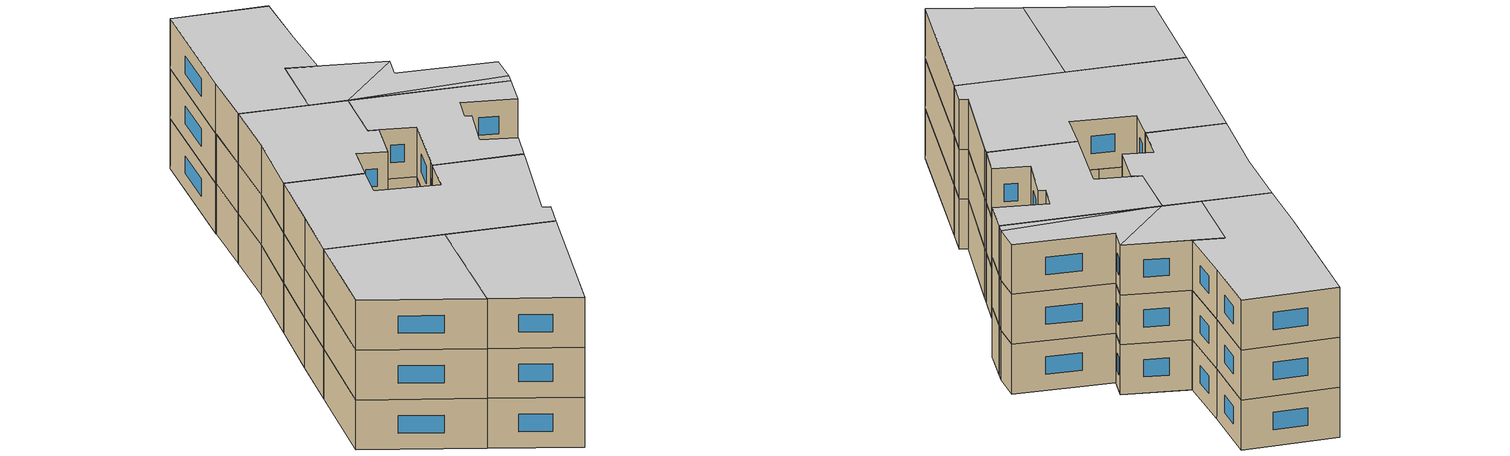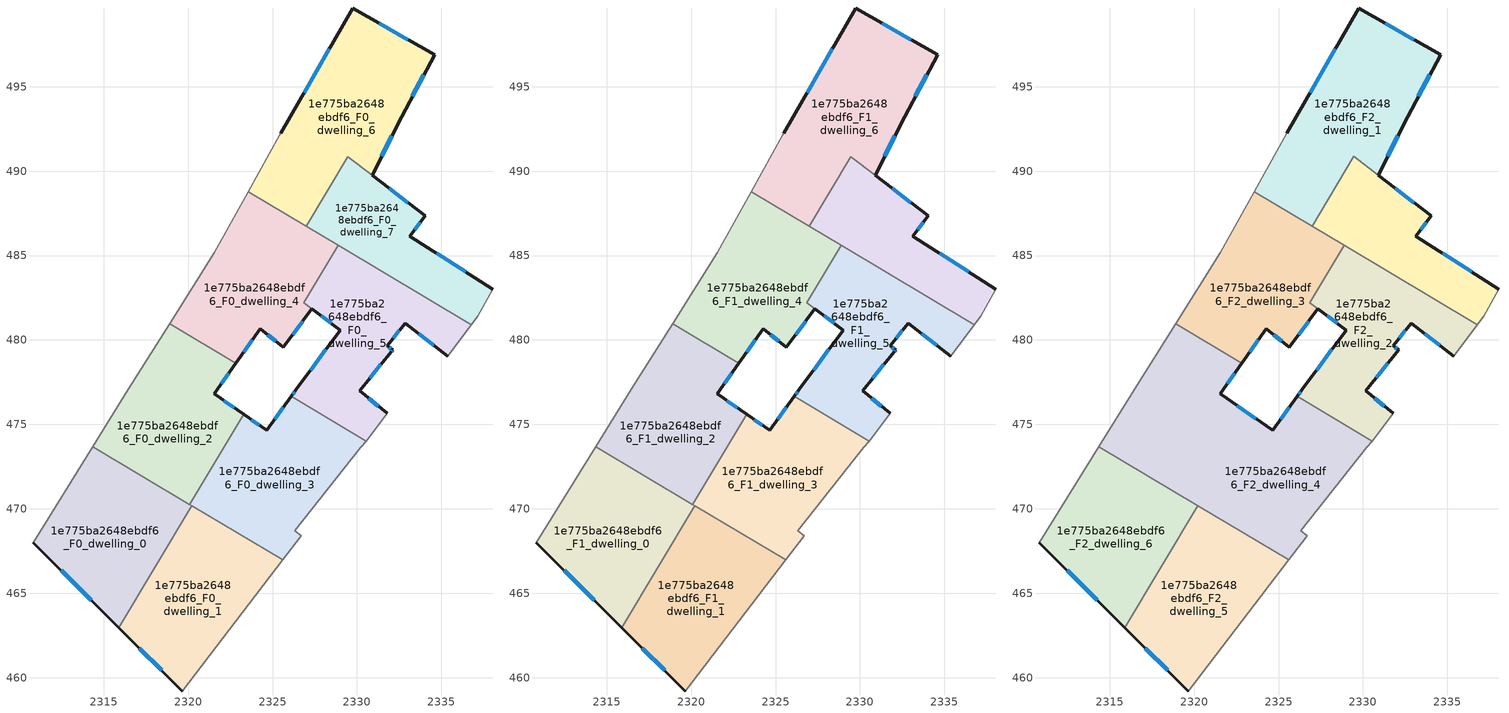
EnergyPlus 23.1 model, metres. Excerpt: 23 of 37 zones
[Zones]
1e775ba2648ebdf6_F0_dwelling_0
 floor ground (EU_floor_Construction): 2320.22,470.18 2315.9,462.94 2310.84,468 2314.36,473.68 z0
 wall outside (EU_wall_Construction): 2310.84,468 2315.9,462.94 z0:3
 wall adiabatic (EU_wall_Construction): 2314.36,473.68 2310.84,468 z0:3
 wall to 1e775ba2648ebdf6_F0_dwelling_1 (EU_wall_Construction): 2315.9,462.94 2320.22,470.18 z0:3
 wall to 1e775ba2648ebdf6_F0_dwelling_2 (EU_wall_Construction): 2320.1,470.25 2314.36,473.68 z0:3
 wall to 1e775ba2648ebdf6_F0_dwelling_3 (EU_wall_Construction): 2320.22,470.18 2320.1,470.25 z0:3
 window (EU_Window_Construction): 2312.48,466.35 2314.25,464.59 z0.98:2.02
1e775ba2648ebdf6_F0_dwelling_1
 floor ground (EU_floor_Construction): 2325.6,466.97 2319.64,459.21 2315.9,462.94 2320.22,470.18 z0
 wall outside (EU_wall_Construction): 2315.9,462.94 2319.64,459.21 z0:3
 wall adiabatic (EU_wall_Construction): 2319.64,459.21 2325.6,466.97 z0:3
 wall to 1e775ba2648ebdf6_F0_dwelling_3 (EU_wall_Construction): 2325.6,466.97 2320.22,470.18 z0:3
 window (EU_Window_Construction): 2317.11,461.73 2318.42,460.42 z0.98:2.02
1e775ba2648ebdf6_F0_dwelling_2
 floor ground (EU_floor_Construction): 2322.83,478.62 2321.56,476.81 2323.29,475.59 2320.1,470.25 2314.36,473.68 2316.46,477.08 2318.91,480.96 z0
 wall outside (EU_wall_Construction): 2323.29,475.59 2321.56,476.81 2322.83,478.62 z0:3
 wall adiabatic (EU_wall_Construction): 2318.91,480.96 2316.46,477.08 2314.36,473.68 z0:3
 wall to 1e775ba2648ebdf6_F0_dwelling_4 (EU_wall_Construction): 2322.83,478.62 2318.91,480.96 z0:3
 wall to 1e775ba2648ebdf6_F0_dwelling_3 (EU_wall_Construction): 2320.1,470.25 2323.29,475.59 z0:3
 window (EU_Window_Construction): 2321.97,477.4 2322.41,478.03 / 2322.73,475.99 2322.12,476.41 z0.98:2.02
1e775ba2648ebdf6_F0_dwelling_3
 floor ground (EU_floor_Construction): 2330.54,474.02 2330.24,473.64 2326.33,468.71 2326.7,468.41 2325.6,466.97 2320.1,470.25 2323.29,475.59 2324.65,474.65 2326.1,476.66 z0
 wall outside (EU_wall_Construction): 2326.1,476.66 2324.65,474.65 2323.29,475.59 z0:3
 wall adiabatic (EU_wall_Construction): 2325.6,466.97 2326.7,468.41 2326.33,468.71 2330.24,473.64 2330.54,474.02 z0:3
 wall to 1e775ba2648ebdf6_F0_dwelling_5 (EU_wall_Construction): 2330.53,474.02 2326.1,476.66 z0:3
 window (EU_Window_Construction): 2324.21,474.95 2323.73,475.29 / 2325.63,476.01 2325.12,475.3 z0.98:2.02
1e775ba2648ebdf6_F0_dwelling_4
 floor ground (EU_floor_Construction): 2328.88,485.61 2326.85,482.2 2327.33,481.85 2325.64,479.58 2324.26,480.67 2322.83,478.62 2318.91,480.96 2321.56,485.16 2323.57,488.78 z0
 wall outside (EU_wall_Construction): 2322.83,478.62 2324.26,480.67 2325.64,479.58 2327.33,481.85 z0:3
 wall adiabatic (EU_wall_Construction): 2323.57,488.78 2321.56,485.16 2318.91,480.96 z0:3
 wall to 1e775ba2648ebdf6_F0_dwelling_6 (EU_wall_Construction): 2326.99,486.74 2323.57,488.78 z0:3
 wall to 1e775ba2648ebdf6_F0_dwelling_5 (EU_wall_Construction): 2326.85,482.21 2328.88,485.61 / 2327.33,481.85 2326.85,482.2 z0:3
 wall to 1e775ba2648ebdf6_F0_dwelling_7 (EU_wall_Construction): 2328.88,485.61 2326.99,486.74 z0:3
 window (EU_Window_Construction): 2323.29,479.28 2323.79,480 / 2326.19,480.31 2326.78,481.11 / 2324.71,480.31 2325.19,479.93 z0.98:2.02
1e775ba2648ebdf6_F0_dwelling_5
 floor ground (EU_floor_Construction): 2336.77,480.9 2335.37,479.04 2332.85,481.01 2331.8,479.66 2332.11,479.42 2332.02,479.31 2330.16,476.99 2331.81,475.65 2330.53,474.02 2326.1,476.66 2326.4,477.08 2329.01,480.59 2326.85,482.21 2328.88,485.61 z0
 wall outside (EU_wall_Construction): 2331.81,475.65 2330.16,476.99 2332.02,479.31 2332.11,479.42 2331.8,479.66 2332.85,481.01 2335.37,479.04 / 2327.33,481.85 2329.01,480.59 2326.4,477.08 2326.1,476.66 z0:3
 wall adiabatic (EU_wall_Construction): 2330.54,474.02 2331.81,475.65 / 2335.37,479.04 2336.77,480.9 z0:3
 wall to 1e775ba2648ebdf6_F0_dwelling_7 (EU_wall_Construction): 2336.77,480.9 2328.88,485.61 z0:3
 window (EU_Window_Construction): 2332.05,479.34 2332.08,479.38 / 2330.76,477.74 2331.42,478.55 / 2331.27,476.08 2330.69,476.55 / 2326.3,476.94 2326.2,476.8 / 2328.16,479.44 2327.25,478.22 / 2333.67,480.37 2334.55,479.68 / 2332.14,480.1 2332.51,480.57 / 2332.01,479.49 2331.9,479.58 / 2327.88,481.44 2328.46,481 z0.98:2.02
1e775ba2648ebdf6_F0_dwelling_6
 floor ground (EU_floor_Construction): 2334.6,496.9 2332.64,493.24 2330.9,489.77 2329.46,490.87 2326.99,486.74 2323.57,488.78 2325.44,492.16 2325.49,492.25 2329.75,499.67 z0
 wall outside (EU_wall_Construction): 2330.9,489.77 2332.64,493.24 2334.6,496.9 2329.75,499.67 2325.49,492.25 z0:3
 wall adiabatic (EU_wall_Construction): 2325.49,492.25 2325.44,492.16 2323.57,488.78 z0:3
 wall to 1e775ba2648ebdf6_F0_dwelling_7 (EU_wall_Construction): 2326.99,486.74 2329.46,490.87 2330.9,489.77 z0:3
 window (EU_Window_Construction): 2328.36,497.25 2326.87,494.66 / 2333.02,497.8 2331.33,498.77 / 2333.28,494.43 2333.96,495.71 / 2331.46,490.9 2332.07,492.11 z0.98:2.02
1e775ba2648ebdf6_F0_dwelling_7
 floor ground (EU_floor_Construction): 2337.16,481.42 2336.77,480.9 2328.88,485.61 z0; 2334.04,487.36 2333.12,486.15 2338.03,483.02 2337.16,481.42 2328.88,485.61 2326.99,486.74 2329.46,490.87 z0
 wall outside (EU_wall_Construction): 2338.03,483.02 2333.12,486.15 2334.04,487.36 2330.9,489.77 z0:3
 wall adiabatic (EU_wall_Construction): 2336.77,480.9 2337.16,481.42 2338.03,483.02 z0:3
 window (EU_Window_Construction): 2333.42,486.54 2333.74,486.96 / 2336.43,484.03 2334.71,485.13 / 2333.02,488.14 2331.92,488.98 z0.98:2.02
 ceiling adiabatic (EU_floor_Construction): 2336.77,480.9 2337.16,481.42 2328.88,485.61 z3
1e775ba2648ebdf6_F1_dwelling_0
 floor to 1e775ba2648ebdf6_F0_dwelling_0 (EU_floor_Construction): 2320.22,470.18 2315.9,462.94 2310.84,468 2314.36,473.68 z3
 wall outside (EU_wall_Construction): 2310.84,468 2315.9,462.94 z3:6
 wall adiabatic (EU_wall_Construction): 2314.36,473.68 2310.84,468 z3:6
 wall to 1e775ba2648ebdf6_F1_dwelling_1 (EU_wall_Construction): 2315.9,462.94 2320.22,470.18 z3:6
 wall to 1e775ba2648ebdf6_F1_dwelling_2 (EU_wall_Construction): 2320.1,470.25 2314.36,473.68 z3:6
 wall to 1e775ba2648ebdf6_F1_dwelling_3 (EU_wall_Construction): 2320.22,470.18 2320.1,470.25 z3:6
 window (EU_Window_Construction): 2312.48,466.35 2314.25,464.59 z3.98:5.02
1e775ba2648ebdf6_F1_dwelling_1
 floor to 1e775ba2648ebdf6_F0_dwelling_1 (EU_floor_Construction): 2325.6,466.97 2319.64,459.21 2315.9,462.94 2320.22,470.18 z3
 wall outside (EU_wall_Construction): 2315.9,462.94 2319.64,459.21 z3:6
 wall adiabatic (EU_wall_Construction): 2319.64,459.21 2325.6,466.97 z3:6
 wall to 1e775ba2648ebdf6_F1_dwelling_3 (EU_wall_Construction): 2325.6,466.97 2320.22,470.18 z3:6
 window (EU_Window_Construction): 2317.11,461.73 2318.42,460.42 z3.98:5.02
1e775ba2648ebdf6_F1_dwelling_2
 floor to 1e775ba2648ebdf6_F0_dwelling_2 (EU_floor_Construction): 2322.83,478.62 2321.56,476.81 2323.29,475.59 2320.1,470.25 2314.36,473.68 2316.46,477.08 2318.91,480.96 z3
 wall outside (EU_wall_Construction): 2323.29,475.59 2321.56,476.81 2322.83,478.62 z3:6
 wall adiabatic (EU_wall_Construction): 2318.91,480.96 2316.46,477.08 2314.36,473.68 z3:6
 wall to 1e775ba2648ebdf6_F1_dwelling_4 (EU_wall_Construction): 2322.83,478.62 2318.91,480.96 z3:6
 wall to 1e775ba2648ebdf6_F1_dwelling_3 (EU_wall_Construction): 2320.1,470.25 2323.29,475.59 z3:6
 window (EU_Window_Construction): 2321.97,477.4 2322.41,478.03 / 2322.73,475.99 2322.12,476.41 z3.98:5.02
1e775ba2648ebdf6_F1_dwelling_3
 floor to 1e775ba2648ebdf6_F0_dwelling_3 (EU_floor_Construction): 2330.53,474.02 2330.24,473.64 2326.33,468.71 2326.7,468.41 2325.6,466.97 2320.1,470.25 2323.29,475.59 2324.65,474.65 2326.1,476.66 z3
 wall outside (EU_wall_Construction): 2326.1,476.66 2324.65,474.65 2323.29,475.59 z3:6
 wall adiabatic (EU_wall_Construction): 2325.6,466.97 2326.7,468.41 2326.33,468.71 2330.24,473.64 2330.54,474.02 z3:6
 wall to 1e775ba2648ebdf6_F1_dwelling_5 (EU_wall_Construction): 2330.53,474.02 2326.1,476.66 z3:6
 window (EU_Window_Construction): 2324.21,474.95 2323.73,475.29 / 2325.63,476.01 2325.12,475.3 z3.98:5.02
1e775ba2648ebdf6_F1_dwelling_4
 floor to 1e775ba2648ebdf6_F0_dwelling_4 (EU_floor_Construction): 2328.88,485.61 2326.85,482.21 2327.33,481.85 2325.64,479.58 2324.26,480.67 2322.83,478.62 2318.91,480.96 2321.56,485.16 2323.57,488.78 z3
 wall outside (EU_wall_Construction): 2322.83,478.62 2324.26,480.67 2325.64,479.58 2327.33,481.85 z3:6
 wall adiabatic (EU_wall_Construction): 2323.57,488.78 2321.56,485.16 2318.91,480.96 z3:6
 wall to 1e775ba2648ebdf6_F1_dwelling_6 (EU_wall_Construction): 2326.99,486.74 2323.57,488.78 z3:6
 wall to 1e775ba2648ebdf6_F1_dwelling_5 (EU_wall_Construction): 2326.85,482.21 2328.88,485.61 / 2327.33,481.85 2326.85,482.2 z3:6
 wall to 1e775ba2648ebdf6_F1_dwelling_7 (EU_wall_Construction): 2328.88,485.61 2326.99,486.74 z3:6
 window (EU_Window_Construction): 2323.29,479.28 2323.79,480 / 2326.19,480.31 2326.78,481.11 / 2324.71,480.31 2325.19,479.93 z3.98:5.02
1e775ba2648ebdf6_F1_dwelling_5
 floor to 1e775ba2648ebdf6_F0_dwelling_5 (EU_floor_Construction): 2336.77,480.9 2335.37,479.04 2332.85,481.01 2331.8,479.66 2332.11,479.42 2332.02,479.31 2330.16,476.99 2331.81,475.65 2330.53,474.02 2326.1,476.66 2326.4,477.08 2329.01,480.59 2326.85,482.21 2328.88,485.61 z3
 wall outside (EU_wall_Construction): 2331.81,475.65 2330.16,476.99 2332.02,479.31 2332.11,479.42 2331.8,479.66 2332.85,481.01 2335.37,479.04 / 2327.33,481.85 2329.01,480.59 2326.4,477.08 2326.1,476.66 z3:6
 wall adiabatic (EU_wall_Construction): 2330.54,474.02 2331.81,475.65 / 2335.37,479.04 2336.77,480.9 z3:6
 wall to 1e775ba2648ebdf6_F1_dwelling_7 (EU_wall_Construction): 2336.77,480.9 2328.88,485.61 z3:6
 window (EU_Window_Construction): 2332.05,479.34 2332.08,479.38 / 2330.76,477.74 2331.42,478.55 / 2331.27,476.08 2330.69,476.55 / 2326.3,476.94 2326.2,476.8 / 2328.16,479.44 2327.25,478.22 / 2333.67,480.37 2334.55,479.68 / 2332.14,480.1 2332.51,480.57 / 2332.01,479.49 2331.9,479.58 / 2327.88,481.44 2328.46,481 z3.98:5.02
1e775ba2648ebdf6_F1_dwelling_6
 floor to 1e775ba2648ebdf6_F0_dwelling_6 (EU_floor_Construction): 2334.6,496.9 2332.64,493.24 2330.9,489.77 2329.46,490.87 2326.99,486.74 2323.57,488.78 2325.44,492.16 2325.49,492.25 2329.75,499.67 z3
 wall outside (EU_wall_Construction): 2330.9,489.77 2332.64,493.24 2334.6,496.9 2329.75,499.67 2325.49,492.25 z3:6
 wall adiabatic (EU_wall_Construction): 2325.49,492.25 2325.44,492.16 2323.57,488.78 z3:6
 wall to 1e775ba2648ebdf6_F1_dwelling_7 (EU_wall_Construction): 2326.99,486.74 2329.46,490.87 2330.9,489.77 z3:6
 window (EU_Window_Construction): 2328.36,497.25 2326.87,494.66 / 2333.02,497.8 2331.33,498.77 / 2333.28,494.43 2333.96,495.71 / 2331.46,490.9 2332.07,492.11 z3.98:5.02
1e775ba2648ebdf6_F1_dwelling_7
 floor to 1e775ba2648ebdf6_F0_dwelling_7 (EU_floor_Construction): 2334.04,487.36 2328.88,485.61 2326.99,486.74 2329.46,490.87 z3; 2334.04,487.36 2333.12,486.15 2338.03,483.02 2337.16,481.42 2328.88,485.61 z3
 floor adiabatic (EU_floor_Construction): 2337.16,481.42 2336.77,480.9 2328.88,485.61 z3
 wall outside (EU_wall_Construction): 2338.03,483.02 2333.12,486.15 2334.04,487.36 2330.9,489.77 z3:6
 wall adiabatic (EU_wall_Construction): 2336.77,480.9 2337.16,481.42 2338.03,483.02 z3:6
 window (EU_Window_Construction): 2333.42,486.54 2333.74,486.96 / 2336.43,484.03 2334.71,485.13 / 2333.02,488.14 2331.92,488.98 z3.98:5.02
1e775ba2648ebdf6_F2_dwelling_0
 floor to 1e775ba2648ebdf6_F1_dwelling_7 (EU_floor_Construction): 2334.04,487.36 2333.12,486.15 2338.03,483.02 2337.16,481.42 2328.88,485.61 z6; 2337.16,481.42 2336.77,480.9 2328.88,485.61 z6; 2334.04,487.36 2328.88,485.61 2326.99,486.74 2329.46,490.87 z6
 wall outside (EU_wall_Construction): 2338.03,483.02 2333.12,486.15 2334.04,487.36 2330.9,489.77 z6:9
 wall adiabatic (EU_wall_Construction): 2336.77,480.9 2337.16,481.42 2338.03,483.02 z6:9
 wall to 1e775ba2648ebdf6_F2_dwelling_1 (EU_wall_Construction): 2330.9,489.77 2329.46,490.87 2326.99,486.74 z6:9
 wall to 1e775ba2648ebdf6_F2_dwelling_2 (EU_wall_Construction): 2328.88,485.61 2336.77,480.9 z6:9
 wall to 1e775ba2648ebdf6_F2_dwelling_3 (EU_wall_Construction): 2326.99,486.74 2328.88,485.61 z6:9
 window (EU_Window_Construction): 2333.42,486.54 2333.74,486.96 / 2336.43,484.03 2334.71,485.13 / 2333.02,488.14 2331.92,488.98 z6.98:8.02
 ceiling to 1e775ba2648ebdf6_F3_dwelling_0 (EU_floor_Construction): 2334.04,487.36 2329.46,490.87 2326.99,486.74 2328.88,485.61 z9; 2336.77,480.9 2337.16,481.42 2328.88,485.61 z9; 2337.16,481.42 2338.03,483.02 2333.12,486.15 2334.04,487.36 2328.88,485.61 z9
1e775ba2648ebdf6_F2_dwelling_1
 floor to 1e775ba2648ebdf6_F1_dwelling_6 (EU_floor_Construction): 2334.6,496.9 2332.64,493.24 2330.9,489.77 2329.46,490.87 2326.99,486.74 2323.57,488.78 2325.49,492.25 2329.75,499.67 z6
 wall outside (EU_wall_Construction): 2330.9,489.77 2332.64,493.24 2334.6,496.9 2329.75,499.67 2325.49,492.25 z6:9
 wall adiabatic (EU_wall_Construction): 2325.49,492.25 2323.57,488.78 z6:9
 wall to 1e775ba2648ebdf6_F2_dwelling_3 (EU_wall_Construction): 2323.57,488.78 2326.99,486.74 z6:9
 window (EU_Window_Construction): 2328.36,497.25 2326.87,494.66 / 2333.02,497.8 2331.33,498.77 / 2333.28,494.43 2333.96,495.71 / 2331.46,490.9 2332.07,492.11 z6.98:8.02
 ceiling to 1e775ba2648ebdf6_F3_dwelling_1 (EU_floor_Construction): 2330.9,489.77 2332.64,493.24 2334.6,496.9 2329.75,499.67 2325.49,492.25 2323.57,488.78 2326.99,486.74 2329.46,490.87 z9
1e775ba2648ebdf6_F2_dwelling_2
 floor to 1e775ba2648ebdf6_F1_dwelling_5 (EU_floor_Construction): 2336.77,480.9 2335.37,479.04 2332.85,481.01 2331.8,479.66 2332.11,479.42 2332.02,479.31 2330.16,476.99 2331.81,475.65 2330.53,474.02 2326.1,476.66 2326.4,477.08 2329.01,480.59 2326.85,482.21 2328.88,485.61 z6
 wall outside (EU_wall_Construction): 2331.81,475.65 2330.16,476.99 2332.11,479.42 2331.8,479.66 2332.85,481.01 2335.37,479.04 / 2327.33,481.85 2329.01,480.59 2326.4,477.08 2326.1,476.66 z6:9
 wall adiabatic (EU_wall_Construction): 2330.54,474.02 2331.81,475.65 / 2335.37,479.04 2336.77,480.9 z6:9
 wall to 1e775ba2648ebdf6_F2_dwelling_4 (EU_wall_Construction): 2326.1,476.66 2330.53,474.02 z6:9
 wall to 1e775ba2648ebdf6_F2_dwelling_3 (EU_wall_Construction): 2328.88,485.61 2326.85,482.21 2327.33,481.85 z6:9
 window (EU_Window_Construction): 2330.79,477.78 2331.47,478.63 / 2331.27,476.08 2330.69,476.55 / 2326.3,476.94 2326.2,476.8 / 2328.16,479.44 2327.25,478.22 / 2333.67,480.37 2334.55,479.68 / 2332.14,480.1 2332.51,480.57 / 2332.01,479.49 2331.9,479.58 / 2327.88,481.44 2328.46,481 z6.98:8.02
 ceiling to 1e775ba2648ebdf6_F3_dwelling_2 (EU_floor_Construction): 2335.37,479.04 2336.77,480.9 2328.88,485.61 2326.85,482.21 2329.01,480.59 2326.4,477.08 2326.1,476.66 2330.53,474.02 2331.81,475.65 2330.16,476.99 2332.11,479.42 2331.8,479.66 2332.85,481.01 z9
1e775ba2648ebdf6_F2_dwelling_3
 floor to 1e775ba2648ebdf6_F1_dwelling_4 (EU_floor_Construction): 2328.88,485.61 2326.85,482.2 2327.33,481.85 2325.64,479.58 2324.26,480.67 2322.83,478.62 2318.91,480.96 2321.56,485.16 2323.57,488.78 z6
 wall outside (EU_wall_Construction): 2322.83,478.62 2324.26,480.67 2325.64,479.58 2327.33,481.85 z6:9
 wall adiabatic (EU_wall_Construction): 2323.57,488.78 2321.56,485.16 2318.91,480.96 z6:9
 wall to 1e775ba2648ebdf6_F2_dwelling_4 (EU_wall_Construction): 2318.91,480.96 2322.83,478.62 z6:9
 window (EU_Window_Construction): 2323.29,479.28 2323.79,480 / 2326.19,480.31 2326.78,481.11 / 2324.71,480.31 2325.19,479.93 z6.98:8.02
 ceiling to 1e775ba2648ebdf6_F3_dwelling_3 (EU_floor_Construction): 2325.64,479.58 2327.33,481.85 2326.85,482.2 2328.88,485.61 2323.57,488.78 2321.56,485.16 2318.91,480.96 2322.83,478.62 2324.26,480.67 z9
1e775ba2648ebdf6_F2_dwelling_4
 floor to 1e775ba2648ebdf6_F1_dwelling_2 (EU_floor_Construction): 2322.83,478.62 2321.56,476.81 2323.29,475.59 2320.1,470.25 2314.36,473.68 2316.44,477.05 2318.91,480.96 z6
 floor to 1e775ba2648ebdf6_F1_dwelling_3 (EU_floor_Construction): 2330.53,474.02 2330.24,473.64 2326.33,468.71 2326.7,468.41 2325.6,466.97 2320.1,470.25 2323.29,475.59 2324.65,474.65 2326.1,476.66 z6
 wall outside (EU_wall_Construction): 2326.1,476.66 2324.65,474.65 2321.56,476.81 2322.83,478.62 z6:9
 wall adiabatic (EU_wall_Construction): 2325.6,466.97 2326.7,468.41 2326.33,468.71 2330.24,473.64 2330.54,474.02 / 2318.91,480.96 2316.44,477.05 2314.36,473.68 z6:9
 wall to 1e775ba2648ebdf6_F2_dwelling_6 (EU_wall_Construction): 2314.36,473.68 2320.22,470.18 z6:9
 wall to 1e775ba2648ebdf6_F2_dwelling_5 (EU_wall_Construction): 2320.22,470.18 2325.6,466.97 z6:9
 window (EU_Window_Construction): 2323.64,475.35 2322.56,476.1 / 2325.63,476.01 2325.12,475.3 / 2321.97,477.4 2322.41,478.03 z6.98:8.02
 ceiling to 1e775ba2648ebdf6_F3_dwelling_4 (EU_floor_Construction): 2326.7,468.41 2326.33,468.71 2330.24,473.64 2330.53,474.02 2326.1,476.66 2324.65,474.65 2321.56,476.81 2322.83,478.62 2318.91,480.96 2316.44,477.05 2314.36,473.68 2325.6,466.97 z9
1e775ba2648ebdf6_F2_dwelling_5
 floor to 1e775ba2648ebdf6_F1_dwelling_1 (EU_floor_Construction): 2325.6,466.97 2319.64,459.21 2315.9,462.94 2320.22,470.18 z6
 wall outside (EU_wall_Construction): 2315.9,462.94 2319.64,459.21 z6:9
 wall adiabatic (EU_wall_Construction): 2319.64,459.21 2325.6,466.97 z6:9
 wall to 1e775ba2648ebdf6_F2_dwelling_6 (EU_wall_Construction): 2320.22,470.18 2315.9,462.94 z6:9
 window (EU_Window_Construction): 2317.11,461.73 2318.42,460.42 z6.98:8.02
 ceiling to 1e775ba2648ebdf6_F3_dwelling_5 (EU_floor_Construction): 2319.64,459.21 2325.6,466.97 2320.22,470.18 2315.9,462.94 z9
1e775ba2648ebdf6_F2_dwelling_6
 floor to 1e775ba2648ebdf6_F1_dwelling_0 (EU_floor_Construction): 2320.22,470.18 2315.9,462.94 2310.84,468 2314.36,473.68 z6
 wall outside (EU_wall_Construction): 2310.84,468 2315.9,462.94 z6:9
 wall adiabatic (EU_wall_Construction): 2314.36,473.68 2310.84,468 z6:9
 window (EU_Window_Construction): 2312.48,466.35 2314.25,464.59 z6.98:8.02
 ceiling to 1e775ba2648ebdf6_F3_dwelling_6 (EU_floor_Construction): 2315.9,462.94 2320.22,470.18 2314.36,473.68 2310.84,468 z9
[Building]
EU S2 Campaign: North Axis=0; Terrain=City; Solar Distribution=FullExterior
[Site:Location]
Bologna: Latitude=44.5; Longitude=11.25; Time Zone=1; Elevation=37
[SizingPeriod:WeatherFileDays]
AnnualSizingPeriod: Begin Month=1; Begin Day of Month=1; End Month=12; End Day of Month=31; Day of Week for Start Day=Monday; Use Weather File Daylight Saving Period=No; Use Weather File Rain and Snow Indicators=No
[MATERIAL]
EU_InternalMass_Material: Roughness=MediumRough; Thickness=0.1; Conductivity=1; Density=1800; Specific Heat=900; Thermal Absorptance=0.9; Solar Absorptance=0.7; Visible Absorptance=0.7
[MATERIAL:NOMASS] Roughness=MediumRough; Thermal Absorptance=0.9; Solar Absorptance=0.7; Visible Absorptance=0.7
Name | Thermal Resistance
EU_wall_NoMass | 0.905828
EU_floor_NoMass | 0.67114
[WINDOWMATERIAL:SIMPLEGLAZINGSYSTEM]
EU_Window_SimpleGlazing: UFactor=4.52486; Solar Heat Gain Coefficient=0.85; Visible Transmittance=0.85
[CONSTRUCTION]
EU_wall_Construction: EU_wall_NoMass
EU_floor_Construction: EU_floor_NoMass
EU_Window_Construction: EU_Window_SimpleGlazing
EU_InternalMass_Construction: EU_InternalMass_Material
[ZONE] Type=1; Multiplier=1; Ceiling Height=autocalculate; Floor Area=autocalculate; Part of Total Floor Area=Yes
Name | Volume
1e775ba2648ebdf6_F0_dwelling_0 | 156.206
1e775ba2648ebdf6_F1_dwelling_0; 1e775ba2648ebdf6_F2_dwelling_6 | 156.207
1e775ba2648ebdf6_F2_dwelling_0 | 119.984
1e775ba2648ebdf6_F0_dwelling_1 | 156.214
1e775ba2648ebdf6_F1_dwelling_1; 1e775ba2648ebdf6_F2_dwelling_5 | 156.215
1e775ba2648ebdf6_F2_dwelling_1 | 192.449
1e775ba2648ebdf6_F0_dwelling_2; 1e775ba2648ebdf6_F1_dwelling_2 | 156.217
1e775ba2648ebdf6_F2_dwelling_2; 1e775ba2648ebdf6_F0_dwelling_5; 1e775ba2648ebdf6_F1_dwelling_5 | 152.358
1e775ba2648ebdf6_F0_dwelling_3 | 156.242
1e775ba2648ebdf6_F1_dwelling_3 | 156.244
1e775ba2648ebdf6_F2_dwelling_3; 1e775ba2648ebdf6_F0_dwelling_4; 1e775ba2648ebdf6_F1_dwelling_4 | 160.052
1e775ba2648ebdf6_F2_dwelling_4 | 312.457
1e775ba2648ebdf6_F0_dwelling_6; 1e775ba2648ebdf6_F1_dwelling_6 | 192.456
1e775ba2648ebdf6_F0_dwelling_7; 1e775ba2648ebdf6_F1_dwelling_7 | 119.983
[INTERNALMASS] Construction=EU_InternalMass_Construction
Name | Zone or ZoneList | Surface Area
1e775ba2648ebdf6_F0_dwelling_0_EU_InternalMass | 1e775ba2648ebdf6_F0_dwelling_0 | 52.0708
1e775ba2648ebdf6_F0_dwelling_1_EU_InternalMass | 1e775ba2648ebdf6_F0_dwelling_1 | 52.0698
1e775ba2648ebdf6_F0_dwelling_2_EU_InternalMass | 1e775ba2648ebdf6_F0_dwelling_2 | 52.0721
1e775ba2648ebdf6_F0_dwelling_3_EU_InternalMass | 1e775ba2648ebdf6_F0_dwelling_3 | 52.0803
1e775ba2648ebdf6_F0_dwelling_4_EU_InternalMass | 1e775ba2648ebdf6_F0_dwelling_4 | 53.3559
1e775ba2648ebdf6_F0_dwelling_5_EU_InternalMass | 1e775ba2648ebdf6_F0_dwelling_5 | 50.7943
1e775ba2648ebdf6_F0_dwelling_6_EU_InternalMass | 1e775ba2648ebdf6_F0_dwelling_6 | 64.1532
1e775ba2648ebdf6_F0_dwelling_7_EU_InternalMass | 1e775ba2648ebdf6_F0_dwelling_7 | 39.9991
1e775ba2648ebdf6_F1_dwelling_0_EU_InternalMass | 1e775ba2648ebdf6_F1_dwelling_0 | 52.0708
1e775ba2648ebdf6_F1_dwelling_1_EU_InternalMass | 1e775ba2648ebdf6_F1_dwelling_1 | 52.0698
1e775ba2648ebdf6_F1_dwelling_2_EU_InternalMass | 1e775ba2648ebdf6_F1_dwelling_2 | 52.0721
1e775ba2648ebdf6_F1_dwelling_3_EU_InternalMass | 1e775ba2648ebdf6_F1_dwelling_3 | 52.0803
1e775ba2648ebdf6_F1_dwelling_4_EU_InternalMass | 1e775ba2648ebdf6_F1_dwelling_4 | 53.3559
1e775ba2648ebdf6_F1_dwelling_5_EU_InternalMass | 1e775ba2648ebdf6_F1_dwelling_5 | 50.7943
1e775ba2648ebdf6_F1_dwelling_6_EU_InternalMass | 1e775ba2648ebdf6_F1_dwelling_6 | 64.1532
1e775ba2648ebdf6_F1_dwelling_7_EU_InternalMass | 1e775ba2648ebdf6_F1_dwelling_7 | 39.9991
1e775ba2648ebdf6_F2_dwelling_0_EU_InternalMass | 1e775ba2648ebdf6_F2_dwelling_0 | 40.001
1e775ba2648ebdf6_F2_dwelling_1_EU_InternalMass | 1e775ba2648ebdf6_F2_dwelling_1 | 64.1509
1e775ba2648ebdf6_F2_dwelling_2_EU_InternalMass | 1e775ba2648ebdf6_F2_dwelling_2 | 50.7947
1e775ba2648ebdf6_F2_dwelling_3_EU_InternalMass | 1e775ba2648ebdf6_F2_dwelling_3 | 53.3555
1e775ba2648ebdf6_F2_dwelling_4_EU_InternalMass | 1e775ba2648ebdf6_F2_dwelling_4 | 104.152
1e775ba2648ebdf6_F2_dwelling_5_EU_InternalMass | 1e775ba2648ebdf6_F2_dwelling_5 | 52.0715
1e775ba2648ebdf6_F2_dwelling_6_EU_InternalMass | 1e775ba2648ebdf6_F2_dwelling_6 | 52.0689
[OTHEREQUIPMENT] Fuel Type=Electricity; Design Level Calculation Method=Watts/Area; Power per Zone Floor Area=1; Fraction Latent=0; Fraction Radiant=0; Fraction Lost=0; Carbon Dioxide Generation Rate=0; EndUse Subcategory=EU_Step8_InternalGains
Name | Zone or ZoneList or Space or SpaceList | Schedule
EU_Step8_InternalGain_1e775ba2648ebdf6_F0_dwelling_0_f000 | 1e775ba2648ebdf6_F0_dwelling_0 | EU_Step8_GainSchedule_1e775ba2648ebdf6_F0_dwelling_0_f000
EU_Step8_InternalGain_1e775ba2648ebdf6_F0_dwelling_1_f000 | 1e775ba2648ebdf6_F0_dwelling_1 | EU_Step8_GainSchedule_1e775ba2648ebdf6_F0_dwelling_1_f000
EU_Step8_InternalGain_1e775ba2648ebdf6_F0_dwelling_2_f000 | 1e775ba2648ebdf6_F0_dwelling_2 | EU_Step8_GainSchedule_1e775ba2648ebdf6_F0_dwelling_2_f000
EU_Step8_InternalGain_1e775ba2648ebdf6_F0_dwelling_3_f000 | 1e775ba2648ebdf6_F0_dwelling_3 | EU_Step8_GainSchedule_1e775ba2648ebdf6_F0_dwelling_3_f000
EU_Step8_InternalGain_1e775ba2648ebdf6_F0_dwelling_4_f000 | 1e775ba2648ebdf6_F0_dwelling_4 | EU_Step8_GainSchedule_1e775ba2648ebdf6_F0_dwelling_4_f000
EU_Step8_InternalGain_1e775ba2648ebdf6_F0_dwelling_5_f000 | 1e775ba2648ebdf6_F0_dwelling_5 | EU_Step8_GainSchedule_1e775ba2648ebdf6_F0_dwelling_5_f000
EU_Step8_InternalGain_1e775ba2648ebdf6_F0_dwelling_6_f000 | 1e775ba2648ebdf6_F0_dwelling_6 | EU_Step8_GainSchedule_1e775ba2648ebdf6_F0_dwelling_6_f000
EU_Step8_InternalGain_1e775ba2648ebdf6_F0_dwelling_7_f000 | 1e775ba2648ebdf6_F0_dwelling_7 | EU_Step8_GainSchedule_1e775ba2648ebdf6_F0_dwelling_7_f000
EU_Step8_InternalGain_1e775ba2648ebdf6_F1_dwelling_0_f000 | 1e775ba2648ebdf6_F1_dwelling_0 | EU_Step8_GainSchedule_1e775ba2648ebdf6_F1_dwelling_0_f000
EU_Step8_InternalGain_1e775ba2648ebdf6_F1_dwelling_1_f000 | 1e775ba2648ebdf6_F1_dwelling_1 | EU_Step8_GainSchedule_1e775ba2648ebdf6_F1_dwelling_1_f000
EU_Step8_InternalGain_1e775ba2648ebdf6_F1_dwelling_2_f000 | 1e775ba2648ebdf6_F1_dwelling_2 | EU_Step8_GainSchedule_1e775ba2648ebdf6_F1_dwelling_2_f000
EU_Step8_InternalGain_1e775ba2648ebdf6_F1_dwelling_3_f000 | 1e775ba2648ebdf6_F1_dwelling_3 | EU_Step8_GainSchedule_1e775ba2648ebdf6_F1_dwelling_3_f000
EU_Step8_InternalGain_1e775ba2648ebdf6_F1_dwelling_4_f000 | 1e775ba2648ebdf6_F1_dwelling_4 | EU_Step8_GainSchedule_1e775ba2648ebdf6_F1_dwelling_4_f000
EU_Step8_InternalGain_1e775ba2648ebdf6_F1_dwelling_5_f000 | 1e775ba2648ebdf6_F1_dwelling_5 | EU_Step8_GainSchedule_1e775ba2648ebdf6_F1_dwelling_5_f000
EU_Step8_InternalGain_1e775ba2648ebdf6_F1_dwelling_6_f000 | 1e775ba2648ebdf6_F1_dwelling_6 | EU_Step8_GainSchedule_1e775ba2648ebdf6_F1_dwelling_6_f000
EU_Step8_InternalGain_1e775ba2648ebdf6_F1_dwelling_7_f000 | 1e775ba2648ebdf6_F1_dwelling_7 | EU_Step8_GainSchedule_1e775ba2648ebdf6_F1_dwelling_7_f000
EU_Step8_InternalGain_1e775ba2648ebdf6_F2_dwelling_0_f000 | 1e775ba2648ebdf6_F2_dwelling_0 | EU_Step8_GainSchedule_1e775ba2648ebdf6_F2_dwelling_0_f000
EU_Step8_InternalGain_1e775ba2648ebdf6_F2_dwelling_1_f000 | 1e775ba2648ebdf6_F2_dwelling_1 | EU_Step8_GainSchedule_1e775ba2648ebdf6_F2_dwelling_1_f000
EU_Step8_InternalGain_1e775ba2648ebdf6_F2_dwelling_2_f000 | 1e775ba2648ebdf6_F2_dwelling_2 | EU_Step8_GainSchedule_1e775ba2648ebdf6_F2_dwelling_2_f000
EU_Step8_InternalGain_1e775ba2648ebdf6_F2_dwelling_3_f000 | 1e775ba2648ebdf6_F2_dwelling_3 | EU_Step8_GainSchedule_1e775ba2648ebdf6_F2_dwelling_3_f000
EU_Step8_InternalGain_1e775ba2648ebdf6_F2_dwelling_4_f000 | 1e775ba2648ebdf6_F2_dwelling_4 | EU_Step8_GainSchedule_1e775ba2648ebdf6_F2_dwelling_4_f000
EU_Step8_InternalGain_1e775ba2648ebdf6_F2_dwelling_5_f000 | 1e775ba2648ebdf6_F2_dwelling_5 | EU_Step8_GainSchedule_1e775ba2648ebdf6_F2_dwelling_5_f000
EU_Step8_InternalGain_1e775ba2648ebdf6_F2_dwelling_6_f000 | 1e775ba2648ebdf6_F2_dwelling_6 | EU_Step8_GainSchedule_1e775ba2648ebdf6_F2_dwelling_6_f000
[ZONEVENTILATION:DESIGNFLOWRATE] Schedule=EU_AlwaysOn; Design Flow Rate Calculation Method=AirChanges/Hour; Air Changes per Hour=0.73129; Ventilation Type=Natural; Fan Pressure Rise=0; Fan Total Efficiency=1; Constant Term Coefficient=1; Temperature Term Coefficient=0; Velocity Term Coefficient=0; Velocity Squared Term Coefficient=0; Minimum Indoor Temperature=-100; Maximum Indoor Temperature=100; Delta Temperature=-100; Minimum Outdoor Temperature=-100; Maximum Outdoor Temperature=100; Maximum Wind Speed=40
Name | Zone or ZoneList or Space or SpaceList
EU_ConstantAir_1e775ba2648ebdf6_F0_dwelling_0 | 1e775ba2648ebdf6_F0_dwelling_0
EU_ConstantAir_1e775ba2648ebdf6_F0_dwelling_1 | 1e775ba2648ebdf6_F0_dwelling_1
EU_ConstantAir_1e775ba2648ebdf6_F0_dwelling_2 | 1e775ba2648ebdf6_F0_dwelling_2
EU_ConstantAir_1e775ba2648ebdf6_F0_dwelling_3 | 1e775ba2648ebdf6_F0_dwelling_3
EU_ConstantAir_1e775ba2648ebdf6_F0_dwelling_4 | 1e775ba2648ebdf6_F0_dwelling_4
EU_ConstantAir_1e775ba2648ebdf6_F0_dwelling_5 | 1e775ba2648ebdf6_F0_dwelling_5
EU_ConstantAir_1e775ba2648ebdf6_F0_dwelling_6 | 1e775ba2648ebdf6_F0_dwelling_6
EU_ConstantAir_1e775ba2648ebdf6_F0_dwelling_7 | 1e775ba2648ebdf6_F0_dwelling_7
EU_ConstantAir_1e775ba2648ebdf6_F1_dwelling_0 | 1e775ba2648ebdf6_F1_dwelling_0
EU_ConstantAir_1e775ba2648ebdf6_F1_dwelling_1 | 1e775ba2648ebdf6_F1_dwelling_1
EU_ConstantAir_1e775ba2648ebdf6_F1_dwelling_2 | 1e775ba2648ebdf6_F1_dwelling_2
EU_ConstantAir_1e775ba2648ebdf6_F1_dwelling_3 | 1e775ba2648ebdf6_F1_dwelling_3
EU_ConstantAir_1e775ba2648ebdf6_F1_dwelling_4 | 1e775ba2648ebdf6_F1_dwelling_4
EU_ConstantAir_1e775ba2648ebdf6_F1_dwelling_5 | 1e775ba2648ebdf6_F1_dwelling_5
EU_ConstantAir_1e775ba2648ebdf6_F1_dwelling_6 | 1e775ba2648ebdf6_F1_dwelling_6
EU_ConstantAir_1e775ba2648ebdf6_F1_dwelling_7 | 1e775ba2648ebdf6_F1_dwelling_7
EU_ConstantAir_1e775ba2648ebdf6_F2_dwelling_0 | 1e775ba2648ebdf6_F2_dwelling_0
EU_ConstantAir_1e775ba2648ebdf6_F2_dwelling_1 | 1e775ba2648ebdf6_F2_dwelling_1
EU_ConstantAir_1e775ba2648ebdf6_F2_dwelling_2 | 1e775ba2648ebdf6_F2_dwelling_2
EU_ConstantAir_1e775ba2648ebdf6_F2_dwelling_3 | 1e775ba2648ebdf6_F2_dwelling_3
EU_ConstantAir_1e775ba2648ebdf6_F2_dwelling_4 | 1e775ba2648ebdf6_F2_dwelling_4
EU_ConstantAir_1e775ba2648ebdf6_F2_dwelling_5 | 1e775ba2648ebdf6_F2_dwelling_5
EU_ConstantAir_1e775ba2648ebdf6_F2_dwelling_6 | 1e775ba2648ebdf6_F2_dwelling_6
[HVACTEMPLATE:THERMOSTAT] Constant Heating Setpoint=20; Constant Cooling Setpoint=50
EU_HeatOnly_1e775ba2648ebdf6_F0_dwelling_0; EU_HeatOnly_1e775ba2648ebdf6_F0_dwelling_1; EU_HeatOnly_1e775ba2648ebdf6_F0_dwelling_2; EU_HeatOnly_1e775ba2648ebdf6_F0_dwelling_3; EU_HeatOnly_1e775ba2648ebdf6_F0_dwelling_4; EU_HeatOnly_1e775ba2648ebdf6_F0_dwelling_5; EU_HeatOnly_1e775ba2648ebdf6_F0_dwelling_6; EU_HeatOnly_1e775ba2648ebdf6_F0_dwelling_7; EU_HeatOnly_1e775ba2648ebdf6_F1_dwelling_0; EU_HeatOnly_1e775ba2648ebdf6_F1_dwelling_1; EU_HeatOnly_1e775ba2648ebdf6_F1_dwelling_2; EU_HeatOnly_1e775ba2648ebdf6_F1_dwelling_3; EU_HeatOnly_1e775ba2648ebdf6_F1_dwelling_4; EU_HeatOnly_1e775ba2648ebdf6_F1_dwelling_5; EU_HeatOnly_1e775ba2648ebdf6_F1_dwelling_6; EU_HeatOnly_1e775ba2648ebdf6_F1_dwelling_7; EU_HeatOnly_1e775ba2648ebdf6_F2_dwelling_0; EU_HeatOnly_1e775ba2648ebdf6_F2_dwelling_1; EU_HeatOnly_1e775ba2648ebdf6_F2_dwelling_2; EU_HeatOnly_1e775ba2648ebdf6_F2_dwelling_3; EU_HeatOnly_1e775ba2648ebdf6_F2_dwelling_4; EU_HeatOnly_1e775ba2648ebdf6_F2_dwelling_5; EU_HeatOnly_1e775ba2648ebdf6_F2_dwelling_6; EU_HeatOnly_1e775ba2648ebdf6_F3_dwelling_0; EU_HeatOnly_1e775ba2648ebdf6_F3_dwelling_1; EU_HeatOnly_1e775ba2648ebdf6_F3_dwelling_2; EU_HeatOnly_1e775ba2648ebdf6_F3_dwelling_3; EU_HeatOnly_1e775ba2648ebdf6_F3_dwelling_4; EU_HeatOnly_1e775ba2648ebdf6_F3_dwelling_5; EU_HeatOnly_1e775ba2648ebdf6_F3_dwelling_6; EU_HeatOnly_1e775ba2648ebdf6_F4_dwelling_0; EU_HeatOnly_1e775ba2648ebdf6_F4_dwelling_1; EU_HeatOnly_1e775ba2648ebdf6_F4_dwelling_2; EU_HeatOnly_1e775ba2648ebdf6_F4_dwelling_3; EU_HeatOnly_1e775ba2648ebdf6_F4_dwelling_4; EU_HeatOnly_1e775ba2648ebdf6_F4_dwelling_5; EU_HeatOnly_1e775ba2648ebdf6_F4_dwelling_6
[HVACTEMPLATE:ZONE:IDEALLOADSAIRSYSTEM] System Availability Schedule=EU_AlwaysOn; Maximum Heating Supply Air Temperature=50; Minimum Cooling Supply Air Temperature=13; Maximum Heating Supply Air Humidity Ratio=0.0156; Minimum Cooling Supply Air Humidity Ratio=0.0077; Heating Limit=NoLimit; Cooling Limit=NoLimit; Heating Availability Schedule=EU_AlwaysOn; Cooling Availability Schedule=EU_CoolingOff; Dehumidification Control Type=ConstantSensibleHeatRatio; Cooling Sensible Heat Ratio=0.7; Dehumidification Setpoint=60; Humidification Control Type=None; Humidification Setpoint=30; Outdoor Air Method=None; Outdoor Air Flow Rate per Person=0.00944; Outdoor Air Flow Rate per Zone Floor Area=0; Outdoor Air Flow Rate per Zone=0; Demand Controlled Ventilation Type=None; Outdoor Air Economizer Type=NoEconomizer; Heat Recovery Type=None; Sensible Heat Recovery Effectiveness=0.7; Latent Heat Recovery Effectiveness=0.65
Name | Template Thermostat
1e775ba2648ebdf6_F0_dwelling_0 | EU_HeatOnly_1e775ba2648ebdf6_F0_dwelling_0
1e775ba2648ebdf6_F0_dwelling_1 | EU_HeatOnly_1e775ba2648ebdf6_F0_dwelling_1
1e775ba2648ebdf6_F0_dwelling_2 | EU_HeatOnly_1e775ba2648ebdf6_F0_dwelling_2
1e775ba2648ebdf6_F0_dwelling_3 | EU_HeatOnly_1e775ba2648ebdf6_F0_dwelling_3
1e775ba2648ebdf6_F0_dwelling_4 | EU_HeatOnly_1e775ba2648ebdf6_F0_dwelling_4
1e775ba2648ebdf6_F0_dwelling_5 | EU_HeatOnly_1e775ba2648ebdf6_F0_dwelling_5
1e775ba2648ebdf6_F0_dwelling_6 | EU_HeatOnly_1e775ba2648ebdf6_F0_dwelling_6
1e775ba2648ebdf6_F0_dwelling_7 | EU_HeatOnly_1e775ba2648ebdf6_F0_dwelling_7
1e775ba2648ebdf6_F1_dwelling_0 | EU_HeatOnly_1e775ba2648ebdf6_F1_dwelling_0
1e775ba2648ebdf6_F1_dwelling_1 | EU_HeatOnly_1e775ba2648ebdf6_F1_dwelling_1
1e775ba2648ebdf6_F1_dwelling_2 | EU_HeatOnly_1e775ba2648ebdf6_F1_dwelling_2
1e775ba2648ebdf6_F1_dwelling_3 | EU_HeatOnly_1e775ba2648ebdf6_F1_dwelling_3
1e775ba2648ebdf6_F1_dwelling_4 | EU_HeatOnly_1e775ba2648ebdf6_F1_dwelling_4
1e775ba2648ebdf6_F1_dwelling_5 | EU_HeatOnly_1e775ba2648ebdf6_F1_dwelling_5
1e775ba2648ebdf6_F1_dwelling_6 | EU_HeatOnly_1e775ba2648ebdf6_F1_dwelling_6
1e775ba2648ebdf6_F1_dwelling_7 | EU_HeatOnly_1e775ba2648ebdf6_F1_dwelling_7
1e775ba2648ebdf6_F2_dwelling_0 | EU_HeatOnly_1e775ba2648ebdf6_F2_dwelling_0
1e775ba2648ebdf6_F2_dwelling_1 | EU_HeatOnly_1e775ba2648ebdf6_F2_dwelling_1
1e775ba2648ebdf6_F2_dwelling_2 | EU_HeatOnly_1e775ba2648ebdf6_F2_dwelling_2
1e775ba2648ebdf6_F2_dwelling_3 | EU_HeatOnly_1e775ba2648ebdf6_F2_dwelling_3
1e775ba2648ebdf6_F2_dwelling_4 | EU_HeatOnly_1e775ba2648ebdf6_F2_dwelling_4
1e775ba2648ebdf6_F2_dwelling_5 | EU_HeatOnly_1e775ba2648ebdf6_F2_dwelling_5
1e775ba2648ebdf6_F2_dwelling_6 | EU_HeatOnly_1e775ba2648ebdf6_F2_dwelling_6
[SIZING:ZONE] Zone Cooling Design Supply Air Temperature Input Method=SupplyAirTemperature; Zone Cooling Design Supply Air Temperature=13; Zone Heating Design Supply Air Temperature Input Method=SupplyAirTemperature; Zone Heating Design Supply Air Temperature=50; Zone Cooling Design Supply Air Humidity Ratio=0.008; Zone Heating Design Supply Air Humidity Ratio=0.008; Cooling Design Air Flow Method=DesignDay; Cooling Design Air Flow Rate=0; Cooling Minimum Air Flow per Zone Floor Area=0.000762; Cooling Minimum Air Flow=0; Cooling Minimum Air Flow Fraction=0.2; Heating Design Air Flow Method=DesignDay; Heating Design Air Flow Rate=0; Heating Maximum Air Flow per Zone Floor Area=0.002032; Heating Maximum Air Flow=0.141576; Heating Maximum Air Flow Fraction=0.3; Account for Dedicated Outdoor Air System=No; Dedicated Outdoor Air System Control Strategy=NeutralSupplyAir; Dedicated Outdoor Air Low Setpoint Temperature for Design=autosize; Dedicated Outdoor Air High Setpoint Temperature for Design=autosize; Zone Load Sizing Method=Sensible Load Only No Latent Load; Zone Latent Cooling Design Supply Air Humidity Ratio Input Method=HumidityRatioDifference; Zone Cooling Design Supply Air Humidity Ratio Difference=0.005; Zone Latent Heating Design Supply Air Humidity Ratio Input Method=HumidityRatioDifference; Zone Humidification Design Supply Air Humidity Ratio Difference=0.005
1e775ba2648ebdf6_F0_dwelling_0; 1e775ba2648ebdf6_F0_dwelling_1; 1e775ba2648ebdf6_F0_dwelling_2; 1e775ba2648ebdf6_F0_dwelling_3; 1e775ba2648ebdf6_F0_dwelling_4; 1e775ba2648ebdf6_F0_dwelling_5; 1e775ba2648ebdf6_F0_dwelling_6; 1e775ba2648ebdf6_F0_dwelling_7; 1e775ba2648ebdf6_F1_dwelling_0; 1e775ba2648ebdf6_F1_dwelling_1; 1e775ba2648ebdf6_F1_dwelling_2; 1e775ba2648ebdf6_F1_dwelling_3; 1e775ba2648ebdf6_F1_dwelling_4; 1e775ba2648ebdf6_F1_dwelling_5; 1e775ba2648ebdf6_F1_dwelling_6; 1e775ba2648ebdf6_F1_dwelling_7; 1e775ba2648ebdf6_F2_dwelling_0; 1e775ba2648ebdf6_F2_dwelling_1; 1e775ba2648ebdf6_F2_dwelling_2; 1e775ba2648ebdf6_F2_dwelling_3; 1e775ba2648ebdf6_F2_dwelling_4; 1e775ba2648ebdf6_F2_dwelling_5; 1e775ba2648ebdf6_F2_dwelling_6
[SCHEDULE:CONSTANT]
Name | Hourly Value
EU_AlwaysOn | 1
EU_CoolingOff | 0
[SCHEDULE:FILE] Column Number=1; Rows to Skip at Top=0; Number of Hours of Data=8760; Column Separator=Comma; Interpolate to Timestep=No; Minutes per Item=60; Adjust Schedule for Daylight Savings=Yes
Name | File
EU_Step8_GainSchedule_1e775ba2648ebdf6_F0_dwelling_0_f000 | ../../schedules/1e775ba2648ebdf6/1e775ba2648ebdf6_F0_dwelling_0_f000_gain.csv
EU_Step8_GainSchedule_1e775ba2648ebdf6_F0_dwelling_1_f000 | ../../schedules/1e775ba2648ebdf6/1e775ba2648ebdf6_F0_dwelling_1_f000_gain.csv
EU_Step8_GainSchedule_1e775ba2648ebdf6_F0_dwelling_2_f000 | ../../schedules/1e775ba2648ebdf6/1e775ba2648ebdf6_F0_dwelling_2_f000_gain.csv
EU_Step8_GainSchedule_1e775ba2648ebdf6_F0_dwelling_3_f000 | ../../schedules/1e775ba2648ebdf6/1e775ba2648ebdf6_F0_dwelling_3_f000_gain.csv
EU_Step8_GainSchedule_1e775ba2648ebdf6_F0_dwelling_4_f000 | ../../schedules/1e775ba2648ebdf6/1e775ba2648ebdf6_F0_dwelling_4_f000_gain.csv
EU_Step8_GainSchedule_1e775ba2648ebdf6_F0_dwelling_5_f000 | ../../schedules/1e775ba2648ebdf6/1e775ba2648ebdf6_F0_dwelling_5_f000_gain.csv
EU_Step8_GainSchedule_1e775ba2648ebdf6_F0_dwelling_6_f000 | ../../schedules/1e775ba2648ebdf6/1e775ba2648ebdf6_F0_dwelling_6_f000_gain.csv
EU_Step8_GainSchedule_1e775ba2648ebdf6_F0_dwelling_7_f000 | ../../schedules/1e775ba2648ebdf6/1e775ba2648ebdf6_F0_dwelling_7_f000_gain.csv
EU_Step8_GainSchedule_1e775ba2648ebdf6_F1_dwelling_0_f000 | ../../schedules/1e775ba2648ebdf6/1e775ba2648ebdf6_F1_dwelling_0_f000_gain.csv
EU_Step8_GainSchedule_1e775ba2648ebdf6_F1_dwelling_1_f000 | ../../schedules/1e775ba2648ebdf6/1e775ba2648ebdf6_F1_dwelling_1_f000_gain.csv
EU_Step8_GainSchedule_1e775ba2648ebdf6_F1_dwelling_2_f000 | ../../schedules/1e775ba2648ebdf6/1e775ba2648ebdf6_F1_dwelling_2_f000_gain.csv
EU_Step8_GainSchedule_1e775ba2648ebdf6_F1_dwelling_3_f000 | ../../schedules/1e775ba2648ebdf6/1e775ba2648ebdf6_F1_dwelling_3_f000_gain.csv
EU_Step8_GainSchedule_1e775ba2648ebdf6_F1_dwelling_4_f000 | ../../schedules/1e775ba2648ebdf6/1e775ba2648ebdf6_F1_dwelling_4_f000_gain.csv
EU_Step8_GainSchedule_1e775ba2648ebdf6_F1_dwelling_5_f000 | ../../schedules/1e775ba2648ebdf6/1e775ba2648ebdf6_F1_dwelling_5_f000_gain.csv
EU_Step8_GainSchedule_1e775ba2648ebdf6_F1_dwelling_6_f000 | ../../schedules/1e775ba2648ebdf6/1e775ba2648ebdf6_F1_dwelling_6_f000_gain.csv
EU_Step8_GainSchedule_1e775ba2648ebdf6_F1_dwelling_7_f000 | ../../schedules/1e775ba2648ebdf6/1e775ba2648ebdf6_F1_dwelling_7_f000_gain.csv
EU_Step8_GainSchedule_1e775ba2648ebdf6_F2_dwelling_0_f000 | ../../schedules/1e775ba2648ebdf6/1e775ba2648ebdf6_F2_dwelling_0_f000_gain.csv
EU_Step8_GainSchedule_1e775ba2648ebdf6_F2_dwelling_1_f000 | ../../schedules/1e775ba2648ebdf6/1e775ba2648ebdf6_F2_dwelling_1_f000_gain.csv
EU_Step8_GainSchedule_1e775ba2648ebdf6_F2_dwelling_2_f000 | ../../schedules/1e775ba2648ebdf6/1e775ba2648ebdf6_F2_dwelling_2_f000_gain.csv
EU_Step8_GainSchedule_1e775ba2648ebdf6_F2_dwelling_3_f000 | ../../schedules/1e775ba2648ebdf6/1e775ba2648ebdf6_F2_dwelling_3_f000_gain.csv
EU_Step8_GainSchedule_1e775ba2648ebdf6_F2_dwelling_4_f000 | ../../schedules/1e775ba2648ebdf6/1e775ba2648ebdf6_F2_dwelling_4_f000_gain.csv
EU_Step8_GainSchedule_1e775ba2648ebdf6_F2_dwelling_5_f000 | ../../schedules/1e775ba2648ebdf6/1e775ba2648ebdf6_F2_dwelling_5_f000_gain.csv
EU_Step8_GainSchedule_1e775ba2648ebdf6_F2_dwelling_6_f000 | ../../schedules/1e775ba2648ebdf6/1e775ba2648ebdf6_F2_dwelling_6_f000_gain.csv
